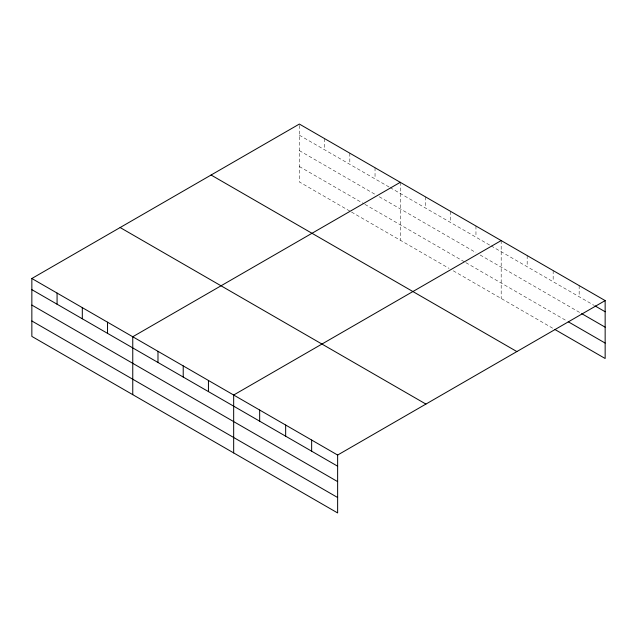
<?xml version="1.0" encoding="UTF-8"?>
<svg xmlns="http://www.w3.org/2000/svg" width="637" height="637" viewBox="0 0 637 637"><rect width="100%" height="100%" fill="white"/><g stroke="black" fill="none" stroke-linecap="round" stroke-linejoin="round"><path stroke-width="0.48" stroke-dasharray="3.19 2.39" d="M299.366 135.203L389.342 187.151M390.178 187.636L490.251 245.412M491.095 245.898L594.249 305.449M299.366 150.627L375.042 194.325M379.254 196.753L475.958 252.586M480.163 255.015L580.833 313.133M299.366 166.528L364.117 203.912M364.953 204.397L465.026 262.165M465.862 262.651L566.58 320.801M349.817 211.086L299.366 181.951L299.366 124.056M351.497 212.057L449.045 268.376M453.249 270.797L553.163 328.485M579.16 285.591L579.16 296.738M553.163 270.59L553.163 281.729M527.173 255.58L527.173 266.728M501.184 240.571L501.184 298.474M475.958 226.008L475.958 237.155M450.725 211.444L450.725 222.592M425.5 196.881L425.5 208.028M400.275 182.317L400.275 240.213M375.042 167.746L375.042 178.893M349.817 153.183L349.817 164.33M324.591 138.619L324.591 149.767"/><path stroke-width="0.96" d="M337.634 481.62L337.634 455.049L31.85 278.504L31.85 336.4L337.634 512.944L337.634 481.62L31.85 305.075M31.85 278.504L299.366 124.056L605.15 300.6L605.15 358.496L554.843 329.456M400.275 182.317L132.759 336.758L132.759 394.661M501.184 240.571L233.668 395.02L233.668 452.923M337.634 455.049L605.15 300.6M595.085 305.935L605.15 311.748M581.677 313.619L605.15 327.171M568.26 321.773L605.15 343.072M211.086 175.024L516.87 351.568M120.13 227.536L425.914 404.081M31.85 289.652L337.634 466.196M31.85 320.976L337.634 497.521M311.644 440.04L311.644 451.187M285.655 425.03L285.655 436.178M259.665 410.029L259.665 421.176M208.442 380.456L208.442 391.604M183.217 365.893L183.217 377.04M157.984 351.329L157.984 362.477M107.534 322.195L107.534 333.342M82.308 307.631L82.308 318.779M57.075 293.068L57.075 304.215"/></g></svg>
